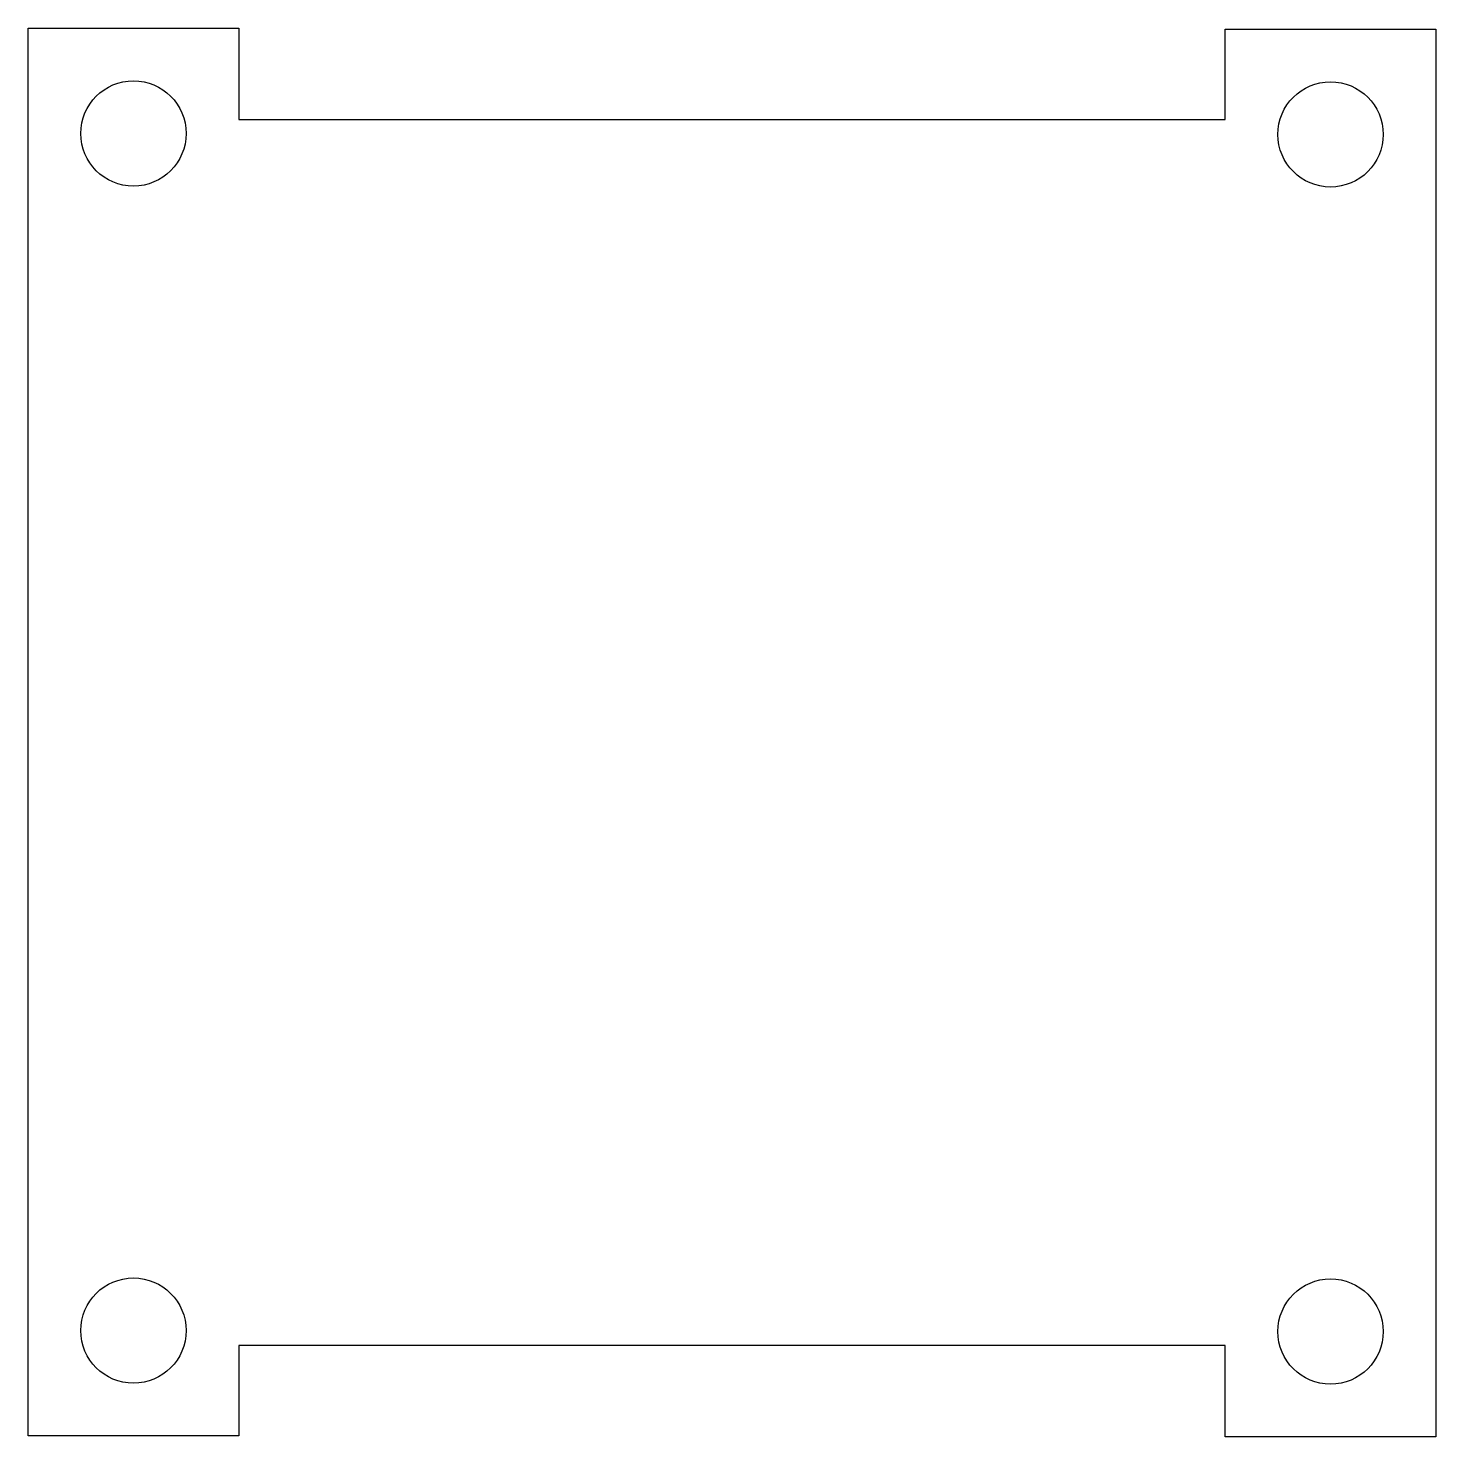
# Model space of a CAD drawing. Header units: millimetres. Extents: x -46.8 to 0, y 0 to 46.8.
import ezdxf

# ---------------------------------------------------------------- set-up
doc = ezdxf.new("R2010")
doc.units = ezdxf.units.MM
doc.layers.get('0').update_dxf_attribs({"linetype": 'CONTINUOUS'})

msp = doc.modelspace()

# ---------------------------------------------------------------- linework, layer by layer
msp.add_lwpolyline([(-39.8, 0.03125), (-46.8, 0.03125), (-46.8, 46.83125), (-39.8, 46.83125), (-39.8, 43.8), (-7, 43.8), (-7, 46.8), (0, 46.8), (0, 0), (-7, 0), (-7, 3.03125), (-39.8, 3.03125)], close=True)
for centre in [(-43.3, 43.33125), (-3.5, 43.3), (-43.3, 3.53125), (-3.5, 3.5)]:
    msp.add_circle(centre, 1.75)

doc.saveas('drawing.dxf')
